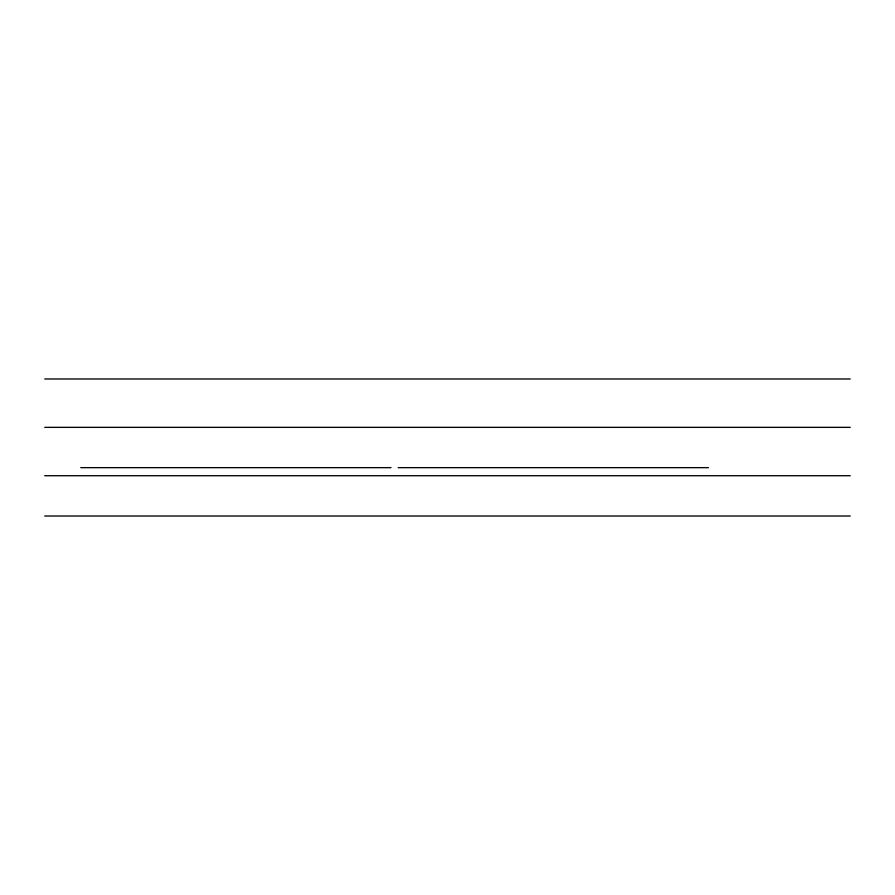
<?xml version="1.0" encoding="UTF-8"?>
<svg xmlns="http://www.w3.org/2000/svg" width="895" height="895" viewBox="0 0 895 895"><rect width="100%" height="100%" fill="white"/><g stroke="black" fill="none" stroke-linecap="round" stroke-linejoin="round"><path stroke-width="1.34" d="M44.75 378.977L850.25 378.977M44.75 427.351L850.25 427.351M80.785 467.649L391.014 467.649M398.174 467.649L708.426 467.649M44.75 475.715L850.25 475.715M44.75 516.023L850.25 516.023"/></g></svg>
